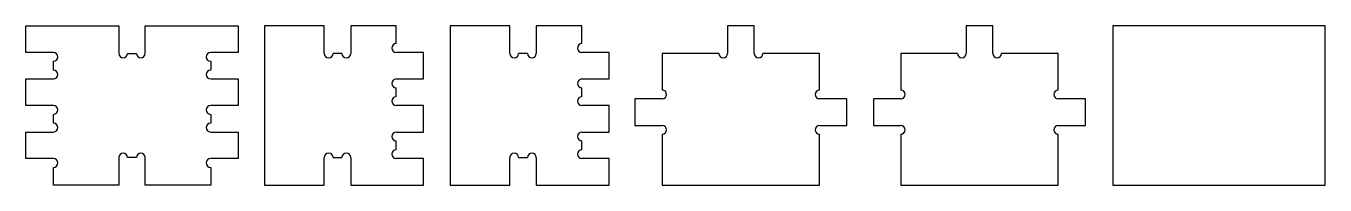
# Model space of a CAD drawing. Header units: inches. Extents: x 0 to 36.8, y 0 to 4.5.
import ezdxf

# ---------------------------------------------------------------- set-up
doc = ezdxf.new("R2010")
doc.units = ezdxf.units.IN
doc.header["$LTSCALE"] = 0.03937
doc.header["$MEASUREMENT"] = 0
doc.layers.add('Default', color=18, linetype='Continuous', true_color=0x000000)

msp = doc.modelspace()

# ---------------------------------------------------------------- linework, layer by layer
at = {"layer": 'Default'}
for p, q in [((0, 3.75), (0, 4.5)), ((0, 4.5), (2.625, 4.5)), ((2.625, 4.5), (2.625, 3.725)), ((3.375, 3.725), (3.375, 4.5)), ((3.375, 4.5), (6, 4.5)), ((6, 4.5), (6, 3.75)), ((8.4375, 3.725), (8.4375, 4.5)), ((9.25, 4.5), (9.1875, 4.5)), ((9.1875, 4.5), (9.1875, 3.725)), ((10.475, 4.5), (9.25, 4.5)), ((10.475, 4.25), (10.475, 4.5)), ((13.6875, 3.725), (13.6875, 4.5)), ((14.5, 4.5), (14.4375, 4.5)), ((14.4375, 4.5), (14.4375, 3.725)), ((15.725, 4.5), (14.5, 4.5)), ((15.725, 4.25), (15.725, 4.5)), ((20.6, 4.5), (19.85, 4.5)), ((19.85, 4.5), (19.85, 3.725)), ((20.6, 3.725), (20.6, 4.5)), ((27.35, 4.5), (26.6, 4.5)), ((26.6, 4.5), (26.6, 3.725)), ((27.35, 3.725), (27.35, 4.5)), ((10.475, 4), (10.475, 4.25)), ((15.725, 4), (15.725, 4.25)), ((0.775, 3.75), (0, 3.75)), ((2.875, 3.725), (3.125, 3.725)), ((6, 3.75), (5.225, 3.75)), ((8.9375, 3.725), (8.6875, 3.725)), ((11.25, 3.75), (10.475, 3.75)), ((11.25, 3), (11.25, 3.75)), ((14.1875, 3.725), (13.9375, 3.725)), ((16.5, 3.75), (15.725, 3.75)), ((16.5, 3), (16.5, 3.75)), ((19.6, 3.725), (18, 3.725)), ((18, 3.725), (18, 2.6875)), ((22.45, 3.725), (20.85, 3.725)), ((22.45, 2.6875), (22.45, 3.725)), ((26.35, 3.725), (24.75, 3.725)), ((24.75, 3.725), (24.75, 2.6875)), ((29.2, 3.725), (27.6, 3.725)), ((29.2, 2.6875), (29.2, 3.725)), ((0.775, 3.25), (0.775, 3.5)), ((5.225, 3.5), (5.225, 3.25)), ((0, 2.25), (0, 3)), ((0, 3), (0.775, 3)), ((5.225, 3), (6, 3)), ((6, 3), (6, 2.25)), ((10.475, 3), (11.25, 3)), ((15.725, 3), (16.5, 3)), ((10.475, 2.5), (10.475, 2.75)), ((15.725, 2.5), (15.725, 2.75)), ((0.775, 2.25), (0, 2.25)), ((6, 2.25), (5.225, 2.25)), ((11.25, 2.25), (10.475, 2.25)), ((11.25, 1.5), (11.25, 2.25)), ((16.5, 2.25), (15.725, 2.25)), ((16.5, 1.5), (16.5, 2.25)), ((18, 2.4375), (17.225, 2.4375)), ((17.225, 2.4375), (17.225, 1.6875)), ((23.225, 2.4375), (22.45, 2.4375)), ((23.225, 1.6875), (23.225, 2.4375)), ((24.75, 2.4375), (23.975, 2.4375)), ((23.975, 2.4375), (23.975, 1.6875)), ((29.975, 2.4375), (29.2, 2.4375)), ((29.975, 1.6875), (29.975, 2.4375)), ((0.775, 1.75), (0.775, 2)), ((5.225, 2), (5.225, 1.75)), ((0, 0.75), (0, 1.5)), ((0, 1.5), (0.775, 1.5)), ((5.225, 1.5), (6, 1.5)), ((6, 1.5), (6, 0.75)), ((10.475, 1.5), (11.25, 1.5)), ((15.725, 1.5), (16.5, 1.5)), ((17.225, 1.6875), (18, 1.6875)), ((22.45, 1.6875), (23.225, 1.6875)), ((23.975, 1.6875), (24.75, 1.6875)), ((29.2, 1.6875), (29.975, 1.6875)), ((10.475, 1), (10.475, 1.25)), ((15.725, 1), (15.725, 1.25)), ((18, 1.4375), (18, 0)), ((22.45, 0), (22.45, 1.4375)), ((24.75, 1.4375), (24.75, 0)), ((29.2, 0), (29.2, 1.4375)), ((0.775, 0.75), (0, 0.75)), ((2.625, 0.775), (2.625, 0)), ((3.125, 0.775), (2.875, 0.775)), ((3.375, 0), (3.375, 0.775)), ((6, 0.75), (5.225, 0.75)), ((8.4375, 0), (8.4375, 0.775)), ((8.6875, 0.775), (8.9375, 0.775)), ((9.1875, 0.775), (9.1875, 0)), ((11.25, 0.75), (10.475, 0.75)), ((11.25, 0), (11.25, 0.75)), ((13.6875, 0), (13.6875, 0.775)), ((13.9375, 0.775), (14.1875, 0.775)), ((14.4375, 0.775), (14.4375, 0)), ((16.5, 0.75), (15.725, 0.75)), ((16.5, 0), (16.5, 0.75)), ((0.775, 0.25), (0.775, 0.5)), ((5.225, 0.5), (5.225, 0.25)), ((0.775, 0), (0.775, 0.25)), ((2.625, 0), (0.775, 0)), ((5.225, 0), (3.375, 0)), ((5.225, 0.25), (5.225, 0)), ((9.1875, 0), (9.25, 0)), ((9.25, 0), (9.5, 0)), ((9.5, 0), (11.25, 0)), ((14.4375, 0), (14.5, 0)), ((14.5, 0), (14.75, 0)), ((14.75, 0), (16.5, 0)), ((18, 0), (22.45, 0)), ((24.75, 0), (29.2, 0))]:
    msp.add_line(p, q, dxfattribs=at)
for points in [[(8.4375, 4.5), (6.75, 4.5), (6.75, 0), (8.4375, 0)], [(13.6875, 4.5), (12, 4.5), (12, 0), (13.6875, 0)], [(30.75, 0), (36.75, 0), (36.75, 4.5), (30.75, 4.5), (30.75, 0)]]:
    msp.add_lwpolyline(points, dxfattribs=at)
for centre, start, end in [((0.775, 3.625), 270, 90), ((2.75, 3.725), 180, 0), ((3.25, 3.725), 180, 0), ((5.225, 3.625), 90, 270), ((8.5625, 3.725), 180, 0), ((9.0625, 3.725), 180, 0), ((10.475, 3.875), 90, 270), ((13.8125, 3.725), 180, 0), ((14.3125, 3.725), 180, 0), ((15.725, 3.875), 90, 270), ((19.725, 3.725), 180, 0), ((20.725, 3.725), 180, 0), ((26.475, 3.725), 180, 0), ((27.475, 3.725), 180, 0), ((0.775, 3.125), 270, 90), ((5.225, 3.125), 90, 270), ((10.475, 2.875), 90, 270), ((15.725, 2.875), 90, 270), ((18, 2.5625), 270, 90), ((22.45, 2.5625), 90, 270), ((24.75, 2.5625), 270, 90), ((29.2, 2.5625), 90, 270), ((0.775, 2.125), 270, 90), ((5.225, 2.125), 90, 270), ((10.475, 2.375), 90, 270), ((15.725, 2.375), 90, 270), ((0.775, 1.625), 270, 90), ((5.225, 1.625), 90, 270), ((10.475, 1.375), 90, 270), ((15.725, 1.375), 90, 270), ((18, 1.5625), 270, 90), ((22.45, 1.5625), 90, 270), ((24.75, 1.5625), 270, 90), ((29.2, 1.5625), 90, 270), ((0.775, 0.625), 270, 90), ((2.75, 0.775), 0, 180), ((3.25, 0.775), 0, 180), ((5.225, 0.625), 90, 270), ((8.5625, 0.775), 0, 180), ((9.0625, 0.775), 0, 180), ((10.475, 0.875), 90, 270), ((13.8125, 0.775), 0, 180), ((14.3125, 0.775), 0, 180), ((15.725, 0.875), 90, 270)]:
    msp.add_arc(centre, 0.125, start, end, dxfattribs=at)

doc.saveas('drawing.dxf')
